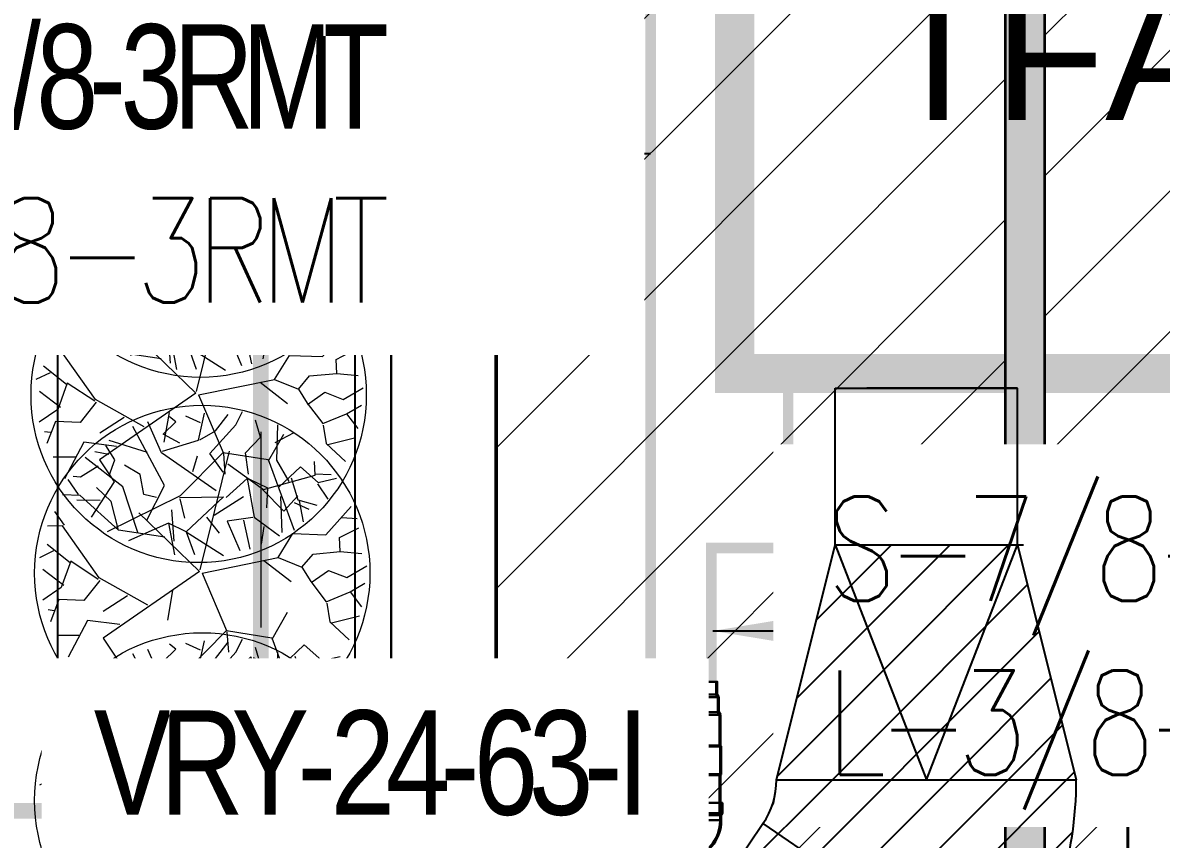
# Model space of a CAD drawing. Header units: millimetres. Extents: x 148480 to 578986, y 39883 to 155062.
# Drawn here: x 248482 to 250666, y 120345 to 121909 of the extents above; entities that cross this region are included whole.
import ezdxf

# ---------------------------------------------------------------- set-up
doc = ezdxf.new("R2010")
doc.units = ezdxf.units.MM
for name, pattern in [('CENTER', [2, 1.25, -0.25, 0.25, -0.25]), ('CONTINU', [0]), ('HIDDEN', [0.375, 0.25, -0.125])]:
    doc.linetypes.add(name, pattern=pattern)
for name, color, linetype in [('CEN', 252, 'CENTER'), ('CONC-WALL', 1, 'Continuous'), ('HATCH', 8, 'Continuous'), ('Hatch 01_UC', 7, 'Continuous'), ('HVAC-SECTIONS', 7, 'Continuous'), ('I - MODULAR', 44, 'Continuous'), ('Layer2', 4, 'Continuous'), ('Layer4', 6, 'Continuous'), ('M-HVAC ELLIPTICAL DUCT', 6, 'Continuous'), ('M-HVAC VRV PIPE', 4, 'Continuous'), ('M-HVAC-SUPPLY AIR DUCT', 4, 'Continuous'), ('M-HVAC-TEXT', 7, 'Continuous'), ('PCE-HVACTEXT', 7, 'Continuous')]:
    doc.layers.add(name, color=color, linetype=linetype)
doc.layers.add('I-01$0$i-plants', color=7, linetype='Continuous', lineweight=13, true_color=0x86b300)
doc.layers.add('LinearLight', color=7, linetype='Continuous', lineweight=5, true_color=0xb41f08)
doc.layers.add('P-PIPE-IDEN', color=7, linetype='Continuous', lineweight=9)
doc.layers.add('vrv text', color=90, linetype='Continuous', lineweight=30)
doc.styles.add('Arial', font='arial.ttf', dxfattribs={"height": 3})
doc.styles.add('Arial_2', font='arial.ttf', dxfattribs={"height": 75})
doc.styles.add('R', font='romans.shx')
doc.styles.add('romans', font='stylu.ttf', dxfattribs={"height": 125})
doc.styles.add('rs', font='romans.shx', dxfattribs={"width": 0.75})
doc.dimstyles.new('GLAZ ALU', dxfattribs={"dimscale": 100, "dimtxt": 2, "dimasz": 1.4, "dimexe": 0.8, "dimexo": 0.8, "dimgap": 0.75, "dimtad": 1, "dimdec": 0, "dimzin": 0, "dimdsep": 46, "dimtxsty": 'rs', "dimcen": 0.09, "dimclrd": 8, "dimclre": 8, "dimclrt": 2, "dimadec": 0, "dimazin": 0, "dimtfac": 1, "dimtdec": 0, "dimtmove": 0, "dimatfit": 3, "dimfxl": 1, "dimtolj": 1, "dimtzin": 0, "dimarcsym": 0})
pattern_1 = [(45, (-3980.675, -985.99), (-56.1266, 56.1266), [])]

# ---------------------------------------------------------------- blocks, each defined once
blk = doc.blocks.new('GFC1')
at = {"layer": 'CEN', "color": 8, "linetype": 'HIDDEN', "lineweight": 0, "ltscale": 1500}
blk.add_lwpolyline([(321571.3, 121385.2), (317470.1, 121385.2), (317470.1, 125486.4), (321571.3, 125486.4)], close=True, dxfattribs=at)
at = {"layer": 'CONC-WALL', "color": 8, "linetype": 'Continuous', "lineweight": 30}
for p in [(315225.9, 122865.2), (320091.3, 122865.2)]:
    blk.add_line(p, (321820.9, 122865.2), dxfattribs=at)
for points in [[(322020.9, 120773.3), (322020.9, 126318.3)], [(321820.9, 122865.2), (321820.9, 120823.3)]]:
    blk.add_lwpolyline(points, dxfattribs=at)
at = {"layer": 'I - MODULAR', "color": 8, "linetype": 'Continuous'}
blk.add_lwpolyline([(321752.3, 122799), (321181.4, 122799), (321181.4, 120694.8), (321752.3, 120694.8)], close=True, dxfattribs=at)
at = {"layer": 'I-01$0$i-plants', "color": 8}
for p, q in [((321404.5, 122827), (321392.6, 122836.9)), ((321451.9, 122824.9), (321423.6, 122838)), ((321448.4, 122791.7), (321459.6, 122843.5)), ((321481, 122809.6), (321505.2, 122840.9)), ((321519.9, 122821.3), (321532.4, 122846.6)), ((321382.9, 122705.2), (321322.2, 122818.2)), ((321377.4, 122767.9), (321350.9, 122826.8)), ((321380.3, 122803.4), (321404.5, 122827)), ((321469.6, 122766.2), (321519.9, 122821.3)), ((321567.3, 122798), (321557.7, 122830.1)), ((321598.2, 122753.9), (321600.4, 122821.4)), ((321412.2, 122786.5), (321380.3, 122803.4)), ((321450.5, 122792.3), (321481, 122809.6)), ((321538.4, 122767.7), (321567.3, 122798)), ((321594.9, 122787.5), (321631.6, 122806.7)), ((321287.7, 122754.4), (321270.7, 122781.5)), ((321350.5, 122768), (321276.7, 122791.1)), ((321378.9, 122770.8), (321448.4, 122791.7)), ((321303.2, 122702.8), (321230.7, 122758.6)), ((321275.9, 122764.3), (321249.5, 122769.9)), ((321276.7, 122724.3), (321287.7, 122754.4)), ((321482.2, 122694.6), (321377.4, 122767.9)), ((321437.3, 122732.1), (321446.4, 122761.7)), ((321451.4, 122543.6), (321507.8, 122771)), ((321495.8, 122730.9), (321469.6, 122766.2)), ((321543.9, 122726.6), (321538.4, 122767.7)), ((321621.8, 122712.5), (321598.2, 122753.9)), ((321671.7, 122725), (321670.7, 122751.2)), ((321255.7, 122742), (321221.9, 122721.3)), ((321336.2, 122726.2), (321306.5, 122743.8)), ((321504.2, 122746.9), (321572.6, 122697.7)), ((321218.3, 122688), (321198.5, 122716.7)), ((321221.9, 122721.3), (321208, 122722.4)), ((321343.3, 122688), (321336.2, 122726.2)), ((321572.6, 122697.7), (321671.7, 122725)), ((321671.1, 122727.3), (321702.6, 122726.1)), ((321221.2, 122686), (321187.4, 122686.9)), ((321294.5, 122619.6), (321221.2, 122686)), ((321280.4, 122674.4), (321252.4, 122701.1)), ((321331.9, 122614.9), (321303.2, 122702.8)), ((321367.5, 122681.8), (321343.3, 122688)), ((321349.2, 122638.8), (321382.9, 122705.2)), ((321570.7, 122697.2), (321611.9, 122656.1)), ((321611.9, 122656.1), (321638.8, 122685.4)), ((321294.5, 122619.6), (321280.4, 122674.4)), ((321478.1, 122648.2), (321534.4, 122683.8)), ((321631.5, 122672.6), (321659.8, 122659.5)), ((321692.5, 122610.6), (321741, 122665.1)), ((321191.5, 122629), (321172.3, 122655.5)), ((321450.1, 122540.3), (321333.7, 122652.9)), ((321401.4, 122598.3), (321396.9, 122658.5)), ((321722.9, 122643.8), (321752.4, 122641.7)), ((321187.2, 122627.7), (321158.4, 122627.2)), ((321257.4, 122528.2), (321187.2, 122627.7)), ((321383.4, 122606.3), (321294.5, 122619.6)), ((321718.9, 122605.1), (321755.7, 122623.9)), ((321600.7, 122566.8), (321629.3, 122612.9)), ((321629.3, 122612.9), (321692.5, 122610.6)), ((321720.1, 122578.5), (321718.9, 122605.1)), ((321170.3, 122579.9), (321143.1, 122566.4)), ((321201.8, 122557.1), (321157.8, 122592)), ((321668, 122573.5), (321720.1, 122578.5)), ((321720.1, 122578.5), (321761.4, 122574.6)), ((321203.1, 122560), (321185, 122509.3)), ((321256, 122524.9), (321203.1, 122560)), ((321455.4, 122537.2), (321600.7, 122566.8)), ((321573.4, 122561.4), (321625.7, 122520.9)), ((321600.7, 122566.8), (321646.6, 122548.4)), ((321646.6, 122548.4), (321668, 122573.5)), ((321190.2, 122513.3), (321149.8, 122544)), ((321450.1, 122540.3), (321265.1, 122412.8)), ((321455.4, 122537.2), (321502, 122427.2)), ((321646.6, 122548.4), (321663.6, 122521.3)), ((321664.3, 122519), (321697.3, 122542.4)), ((321697.3, 122542.4), (321732.7, 122528.6)), ((321732.7, 122528.6), (321770.8, 122551)), ((321258.9, 122523.3), (321228.1, 122484.4)), ((321351.2, 122476), (321257.4, 122528.2)), ((321663.6, 122521.3), (321693.3, 122482.1)), ((321738.9, 122501.1), (321767.5, 122517.8)), ((321185, 122509.3), (321149.7, 122485.3)), ((321312.3, 122493.7), (321265.5, 122463.8)), ((321398.6, 122503.7), (321388.8, 122447)), ((321444.9, 122436.5), (321456.2, 122488.4)), ((321516.5, 122466.2), (321529, 122491.5)), ((321693.3, 122482.1), (321738.9, 122501.1)), ((321738.9, 122501.1), (321760.7, 122472.6)), ((321171.5, 122464.9), (321159.7, 122466.7)), ((321180.6, 122486.4), (321164.2, 122444)), ((321228.1, 122484.4), (321180.6, 122486.4)), ((321374, 122412.8), (321347.4, 122471.7)), ((321376.9, 122448.3), (321401, 122471.8)), ((321401, 122471.8), (321389.2, 122481.7)), ((321448.5, 122469.8), (321420.1, 122482.9)), ((321466.1, 122411.1), (321516.5, 122466.2)), ((321477.6, 122454.5), (321501.8, 122485.8)), ((321563.9, 122442.9), (321554.3, 122475)), ((321594.8, 122398.7), (321597, 122466.2)), ((321694.1, 122479.5), (321700.1, 122443.8)), ((321235, 122446.5), (321198, 122376.3)), ((321297.6, 122438.4), (321235, 122446.5)), ((321379.5, 122350.1), (321318.8, 122463.1)), ((321408.8, 122431.3), (321376.9, 122448.3)), ((321447.1, 122437.2), (321477.6, 122454.5)), ((321589.5, 122410.6), (321618.8, 122462.2)), ((321591.5, 122432.4), (321628.2, 122451.5)), ((321702.9, 122442.2), (321757, 122455.6)), ((321284.3, 122399.3), (321267.3, 122426.4)), ((321347.1, 122412.9), (321273.3, 122436)), ((321375.4, 122415.7), (321444.9, 122436.5)), ((321502, 122427.2), (321419.7, 122343.8)), ((321502, 122427.2), (321588.7, 122413.2)), ((321502.7, 122424.9), (321505.7, 122385.5)), ((321534.9, 122412.6), (321563.9, 122442.9)), ((321700.1, 122443.8), (321737.3, 122409.3)), ((321218.9, 122417.6), (321176.4, 122417.9)), ((321299.7, 122347.7), (321227.3, 122403.4)), ((321272.5, 122409.2), (321246, 122414.7)), ((321265.2, 122412.7), (321293.6, 122370.3)), ((321478.8, 122339.5), (321374, 122412.8)), ((321433.9, 122377), (321443, 122406.6)), ((321448, 122188.5), (321504.3, 122415.9)), ((321492.3, 122375.8), (321466.1, 122411.1)), ((321540.5, 122371.5), (321534.9, 122412.6)), ((321588.7, 122413.2), (321638.5, 122277.8)), ((321252.3, 122386.9), (321218.5, 122366.1)), ((321273.3, 122369.1), (321284.3, 122399.3)), ((321332.8, 122371.1), (321303.1, 122388.7)), ((321500.8, 122391.8), (321569.2, 122342.6)), ((321618.4, 122357.4), (321594.8, 122398.7)), ((321609.3, 122360.3), (321650.8, 122399.7)), ((321650.8, 122399.7), (321684.7, 122369.5)), ((321668.3, 122369.9), (321667.2, 122396.1)), ((321214.9, 122332.9), (321195.1, 122361.6)), ((321218.5, 122366.1), (321204.6, 122367.3)), ((321293.6, 122370.3), (321248.9, 122303.1)), ((321339.9, 122332.9), (321332.8, 122371.1)), ((321507.9, 122340.5), (321548.3, 122377)), ((321548.3, 122377), (321561.6, 122303.2)), ((321553.1, 122375.6), (321587.3, 122359)), ((321569.2, 122342.6), (321668.3, 122369.9)), ((321587.3, 122359), (321585.2, 122320.9)), ((321632.9, 122378), (321645.4, 122336.1)), ((321667.6, 122372.1), (321699.2, 122371)), ((321683.2, 122366.6), (321703.1, 122337.5)), ((321684.7, 122369.5), (321720, 122377.6)), ((321266.1, 122335.2), (321221.5, 122335.2)), ((321277, 122319.3), (321249, 122345.9)), ((321419.7, 122343.8), (321279.7, 122274.9)), ((321328.5, 122259.8), (321299.7, 122347.7)), ((321345.8, 122283.7), (321379.5, 122350.1)), ((321418.6, 122340.6), (321503.1, 122341.9)), ((321419.3, 122338.3), (321428.2, 122300.7)), ((321503.1, 122341.9), (321431.6, 122274.8)), ((321567.3, 122342), (321608.5, 122301)), ((321612.3, 122342.5), (321615, 122273.6)), ((321645.4, 122336.1), (321682.1, 122325.9)), ((321217.8, 122330.9), (321184, 122331.7)), ((321291.1, 122264.5), (321217.8, 122330.9)), ((321291.1, 122264.5), (321277, 122319.3)), ((321364.1, 122326.7), (321339.9, 122332.9)), ((321474.7, 122293), (321531, 122328.6)), ((321608.5, 122301), (321635.4, 122330.3)), ((321628, 122317.4), (321656.4, 122304.4)), ((321648.3, 122334.5), (321655.7, 122293.9)), ((321188.1, 122273.9), (321168.9, 122300.3)), ((321397.7, 122291.5), (321320.5, 122257.8)), ((321446.6, 122185.2), (321330.3, 122297.7)), ((321398, 122243.1), (321393.5, 122303.3)), ((321431.6, 122274.8), (321397.7, 122291.5)), ((321397.7, 122291.5), (321409.2, 122230.6)), ((321470.1, 122302.6), (321494.8, 122272.2)), ((321559.4, 122302.5), (321510.2, 122295.6)), ((321510.2, 122295.6), (321534.1, 122238.7)), ((321541, 122297), (321553.2, 122241.6)), ((321561.6, 122303.2), (321610.5, 122266.9)), ((321689.1, 122255.5), (321737.6, 122310)), ((321183.7, 122272.6), (321155, 122272.1)), ((321254, 122173), (321183.7, 122272.6)), ((321431.6, 122274.8), (321503.2, 122229.5)), ((321431.6, 122274.8), (321447, 122231.3)), ((321580.4, 122284.8), (321574.9, 122251)), ((321719.5, 122288.6), (321749, 122286.5)), ((321380, 122251.2), (321291.1, 122264.5)), ((321597.3, 122211.7), (321625.9, 122257.7)), ((321625.9, 122257.7), (321689.1, 122255.5)), ((321715.5, 122249.9), (321752.3, 122268.8)), ((321716.7, 122223.4), (321715.5, 122249.9)), ((321198.4, 122202), (321154.4, 122236.9)), ((321166.9, 122224.7), (321139.7, 122211.3)), ((321199.6, 122204.8), (321181.5, 122154.1)), ((321252.6, 122169.8), (321199.6, 122204.8)), ((321451.9, 122182.1), (321597.3, 122211.7)), ((321570, 122206.3), (321622.3, 122165.7)), ((321597.3, 122211.7), (321643.2, 122193.2)), ((321643.2, 122193.2), (321664.5, 122218.4)), ((321664.5, 122218.4), (321716.7, 122223.4)), ((321716.7, 122223.4), (321757.9, 122219.5)), ((321186.8, 122158.2), (321146.4, 122188.9)), ((321446.6, 122185.2), (321261.7, 122057.7)), ((321451.9, 122182.1), (321498.6, 122072)), ((321643.2, 122193.2), (321660.2, 122166.1)), ((321660.9, 122163.9), (321693.9, 122187.2)), ((321693.9, 122187.2), (321729.3, 122173.4)), ((321729.3, 122173.4), (321767.4, 122195.8)), ((321255.4, 122168.2), (321224.7, 122129.2)), ((321347.7, 122120.9), (321254, 122173)), ((321660.2, 122166.1), (321689.9, 122127)), ((321735.5, 122145.9), (321764.1, 122162.6)), ((321181.5, 122154.1), (321146.3, 122130.1)), ((321308.8, 122138.6), (321262.1, 122108.6)), ((321395.2, 122148.5), (321385.3, 122091.8)), ((321407.9, 122130.4), (321396.1, 122140.3)), ((321455.4, 122128.3), (321427, 122141.4)), ((321451.8, 122095.1), (321463, 122146.9)), ((321484.4, 122113), (321508.6, 122144.3)), ((321523.4, 122124.7), (321535.8, 122150)), ((321689.9, 122127), (321735.5, 122145.9)), ((321735.5, 122145.9), (321757.3, 122117.5)), ((321177.2, 122131.3), (321160.8, 122088.8)), ((321224.7, 122129.2), (321177.2, 122131.3)), ((321386.3, 122008.6), (321325.6, 122121.6)), ((321380.8, 122071.3), (321354.3, 122130.2)), ((321383.7, 122106.8), (321407.9, 122130.4)), ((321473, 122069.6), (321523.4, 122124.7)), ((321570.7, 122101.4), (321561.1, 122133.5)), ((321601.7, 122057.3), (321603.8, 122124.8)), ((321690.7, 122124.4), (321696.7, 122088.7)), ((321168, 122109.8), (321156.3, 122111.5)), ((321353.9, 122071.4), (321280.1, 122094.5)), ((321382.3, 122074.2), (321451.8, 122095.1)), ((321415.6, 122089.9), (321383.7, 122106.8)), ((321453.9, 122095.7), (321484.4, 122113)), ((321541.8, 122071.1), (321570.7, 122101.4)), ((321586.1, 122055.5), (321615.4, 122107.1)), ((321598.3, 122090.9), (321635, 122110.1)), ((321699.5, 122087), (321753.6, 122100.4)), ((321231.6, 122091.3), (321194.6, 122021.2)), ((321294.2, 122083.2), (321231.6, 122091.3)), ((321279.3, 122067.7), (321252.9, 122073.2)), ((321291.1, 122057.8), (321274.1, 122084.9)), ((321454.9, 121847), (321511.2, 122074.4)), ((321696.7, 122088.7), (321733.8, 122054.2)), ((321215.5, 122062.5), (321173, 122062.8)), ((321306.6, 122006.2), (321234.1, 122062)), ((321261.8, 122057.6), (321290.1, 122015.2)), ((321280.1, 122027.7), (321291.1, 122057.8)), ((321485.6, 121998), (321380.8, 122071.3)), ((321498.6, 122072), (321416.3, 121988.6)), ((321440.7, 122035.5), (321449.8, 122065.1)), ((321499.2, 122034.3), (321473, 122069.6)), ((321498.6, 122072), (321585.3, 122058.1)), ((321499.3, 122069.8), (321502.2, 122030.3)), ((321547.3, 122030), (321541.8, 122071.1)), ((321585.3, 122058.1), (321635.1, 121922.7)), ((321625.3, 122015.9), (321601.7, 122057.3)), ((321675.2, 122028.4), (321674.1, 122054.6)), ((321259.2, 122045.4), (321225.3, 122024.7)), ((321339.7, 122029.6), (321309.9, 122047.2)), ((321346.7, 121991.4), (321339.7, 122029.6)), ((321507.7, 122050.3), (321576, 122001.1)), ((321605.9, 122005.2), (321647.4, 122044.5)), ((321647.4, 122044.5), (321681.2, 122014.3)), ((321674.5, 122030.6), (321706.1, 122029.5)), ((321221.7, 121991.4), (321201.9, 122020.1)), ((321225.3, 122024.7), (321211.4, 122025.8)), ((321290.1, 122015.2), (321245.5, 121948)), ((321352.6, 121942.2), (321386.3, 122008.6)), ((321504.5, 121985.4), (321544.9, 122021.9)), ((321544.9, 122021.9), (321558.2, 121948.1)), ((321549.7, 122020.5), (321583.9, 122003.9)), ((321576, 122001.1), (321675.2, 122028.4)), ((321629.5, 122022.9), (321642, 121981)), ((321679.8, 122011.4), (321699.7, 121982.4)), ((321681.2, 122014.3), (321716.5, 122022.5)), ((321224.7, 121989.4), (321190.8, 121990.3)), ((321297.9, 121923), (321224.7, 121989.4)), ((321283.9, 121977.8), (321255.8, 122004.5)), ((321416.3, 121988.6), (321276.3, 121919.8)), ((321335.3, 121918.3), (321306.6, 122006.2)), ((321370.9, 121985.2), (321346.7, 121991.4)), ((321415.2, 121985.5), (321499.7, 121986.8)), ((321499.7, 121986.8), (321428.1, 121919.7)), ((321481.6, 121951.6), (321537.8, 121987.2)), ((321574.2, 122000.6), (321615.4, 121959.5)), ((321583.9, 122003.9), (321581.7, 121965.8)), ((321608.9, 121987.3), (321611.6, 121918.5)), ((321615.4, 121959.5), (321642.2, 121988.8)), ((321262.7, 121980), (321218.1, 121980.1)), ((321297.9, 121923), (321283.9, 121977.8)), ((321415.9, 121983.2), (321424.8, 121945.6)), ((321634.9, 121976), (321663.3, 121962.9)), ((321642, 121981), (321678.7, 121970.8)), ((321644.9, 121979.4), (321652.3, 121938.8)), ((321695.9, 121914), (321744.4, 121968.5)), ((321194.9, 121932.4), (321175.8, 121958.9)), ((321453.5, 121843.7), (321337.1, 121956.3)), ((321404.9, 121901.7), (321400.4, 121961.9)), ((321466.7, 121947.5), (321491.4, 121917.1)), ((321556, 121947.4), (321506.8, 121940.4)), ((321537.6, 121941.9), (321549.8, 121886.5)), ((321558.2, 121948.1), (321607.1, 121911.8)), ((321726.3, 121947.2), (321755.9, 121945.1)), ((321190.6, 121931.1), (321161.8, 121930.6)), ((321260.8, 121831.6), (321190.6, 121931.1)), ((321386.8, 121909.7), (321297.9, 121923)), ((321394.2, 121936.4), (321317.1, 121902.6)), ((321428.1, 121919.7), (321394.2, 121936.4)), ((321394.2, 121936.4), (321405.7, 121875.5)), ((321506.8, 121940.4), (321530.6, 121883.6)), ((321577, 121929.6), (321571.5, 121895.8)), ((321722.3, 121908.5), (321759.1, 121927.3)), ((321428.1, 121919.7), (321499.8, 121874.3)), ((321428.1, 121919.7), (321443.6, 121876.2)), ((321604.1, 121870.2), (321632.7, 121916.3)), ((321632.7, 121916.3), (321695.9, 121914)), ((321723.5, 121881.9), (321722.3, 121908.5)), ((321173.7, 121883.2), (321146.5, 121869.8)), ((321205.3, 121860.5), (321161.2, 121895.4)), ((321650, 121851.8), (321671.4, 121876.9)), ((321671.4, 121876.9), (321723.5, 121881.9)), ((321723.5, 121881.9), (321764.8, 121878)), ((321206.5, 121863.4), (321188.4, 121812.7)), ((321259.4, 121828.3), (321206.5, 121863.4)), ((321458.8, 121840.6), (321604.1, 121870.2)), ((321576.8, 121864.8), (321629.1, 121824.3)), ((321604.1, 121870.2), (321650, 121851.8)), ((321736.1, 121832), (321774.2, 121854.4)), ((321193.6, 121816.7), (321153.2, 121847.4)), ((321453.5, 121843.7), (321268.6, 121716.2)), ((321458.8, 121840.6), (321505.4, 121730.6)), ((321650, 121851.8), (321667, 121824.7)), ((321667.7, 121822.4), (321700.8, 121845.8)), ((321700.8, 121845.8), (321736.1, 121832)), ((321188.4, 121812.7), (321153.1, 121788.7)), ((321262.3, 121826.7), (321231.5, 121787.8)), ((321354.6, 121779.4), (321260.8, 121831.6)), ((321667, 121824.7), (321696.7, 121785.5)), ((321742.3, 121804.5), (321770.9, 121821.2)), ((321184, 121789.8), (321167.6, 121747.4)), ((321231.5, 121787.8), (321184, 121789.8)), ((321315.7, 121797.1), (321268.9, 121767.2)), ((321402, 121807.1), (321392.2, 121750.4)), ((321696.7, 121785.5), (321742.3, 121804.5)), ((321742.3, 121804.5), (321764.1, 121776)), ((321174.9, 121768.3), (321163.1, 121770.1)), ((321697.5, 121782.9), (321703.5, 121747.2)), ((321238.5, 121749.9), (321201.4, 121679.7)), ((321301, 121741.8), (321238.5, 121749.9)), ((321592.9, 121714), (321622.2, 121765.6)), ((321703.5, 121747.2), (321740.7, 121712.7)), ((321706.4, 121745.6), (321760.4, 121758.9)), ((321505.4, 121730.6), (321423.1, 121647.2)), ((321505.4, 121730.6), (321592.1, 121716.6)), ((321506.1, 121728.3), (321509.1, 121688.9)), ((321222.4, 121721), (321179.8, 121721.3)), ((321268.6, 121716.1), (321297, 121673.7)), ((321407.9, 121694.6), (321396.1, 121704.5)), ((321455.4, 121692.6), (321427, 121705.6)), ((321451.8, 121659.3), (321463, 121711.1)), ((321484.4, 121677.2), (321508.6, 121708.5)), ((321523.4, 121688.9), (321535.8, 121714.2)), ((321592.1, 121716.6), (321641.9, 121581.2)), ((321612.7, 121663.7), (321654.3, 121703.1)), ((321654.3, 121703.1), (321688.1, 121672.9)), ((321386.3, 121572.8), (321325.6, 121685.8)), ((321380.8, 121635.5), (321354.3, 121694.4)), ((321383.7, 121671.1), (321407.9, 121694.6)), ((321473, 121633.8), (321523.4, 121688.9)), ((321511.4, 121643.9), (321551.7, 121680.4)), ((321551.7, 121680.4), (321565, 121606.6)), ((321570.7, 121665.6), (321561.1, 121697.7)), ((321601.7, 121621.5), (321603.8, 121689)), ((321636.3, 121681.4), (321648.9, 121639.5)), ((321688.1, 121672.9), (321723.4, 121681)), ((321297, 121673.7), (321252.3, 121606.5)), ((321353.9, 121635.6), (321280.1, 121658.7)), ((321382.3, 121638.4), (321451.8, 121659.3)), ((321415.6, 121654.1), (321383.7, 121671.1)), ((321453.9, 121659.9), (321484.4, 121677.2)), ((321541.8, 121635.4), (321570.7, 121665.6)), ((321556.5, 121679), (321590.7, 121662.4)), ((321590.7, 121662.4), (321588.6, 121624.3)), ((321598.3, 121655.2), (321635, 121674.3)), ((321686.6, 121670), (321706.5, 121640.9)), ((321269.5, 121638.6), (321225, 121638.6)), ((321279.3, 121632), (321252.9, 121637.5)), ((321291.1, 121622.1), (321274.1, 121649.2)), ((321423.1, 121647.2), (321283.2, 121578.3)), ((321422, 121644), (321506.5, 121645.3)), ((321422.7, 121641.7), (321431.6, 121604.1)), ((321506.5, 121645.3), (321435, 121578.2)), ((321454.9, 121411.2), (321511.2, 121638.7)), ((321615.7, 121645.9), (321618.4, 121577)), ((321648.9, 121639.5), (321685.5, 121629.3)), ((321651.7, 121637.9), (321659.2, 121597.3)), ((321306.6, 121570.5), (321234.1, 121626.2)), ((321280.1, 121591.9), (321291.1, 121622.1)), ((321485.6, 121562.3), (321380.8, 121635.5)), ((321440.7, 121599.7), (321449.8, 121629.4)), ((321499.2, 121598.5), (321473, 121633.8)), ((321507.7, 121614.5), (321576, 121565.3)), ((321547.3, 121594.2), (321541.8, 121635.4)), ((321625.3, 121580.1), (321601.7, 121621.5)), ((321675.2, 121592.6), (321674.1, 121618.8)), ((321259.2, 121609.6), (321225.3, 121588.9)), ((321339.7, 121593.8), (321309.9, 121611.4)), ((321401.1, 121594.9), (321324, 121561.2)), ((321346.7, 121555.6), (321339.7, 121593.8)), ((321435, 121578.2), (321401.1, 121594.9)), ((321401.1, 121594.9), (321412.6, 121534)), ((321473.5, 121606), (321498.3, 121575.6)), ((321562.8, 121605.9), (321513.6, 121599)), ((321513.6, 121599), (321537.5, 121542.1)), ((321544.5, 121600.4), (321556.7, 121545)), ((321565, 121606.6), (321613.9, 121570.3)), ((321576, 121565.3), (321675.2, 121592.6)), ((321674.5, 121594.9), (321706.1, 121593.7)), ((321221.7, 121555.6), (321201.9, 121584.3)), ((321225.3, 121588.9), (321211.4, 121590)), ((321335.3, 121482.5), (321306.6, 121570.5)), ((321352.6, 121506.5), (321386.3, 121572.8)), ((321435, 121578.2), (321506.7, 121532.8)), ((321435, 121578.2), (321450.4, 121534.7)), ((321583.8, 121588.2), (321578.3, 121554.3)), ((321224.7, 121553.7), (321190.8, 121554.5)), ((321297.9, 121487.2), (321224.7, 121553.7)), ((321283.9, 121542.1), (321255.8, 121568.7)), ((321370.9, 121549.4), (321346.7, 121555.6)), ((321481.6, 121515.8), (321537.8, 121551.4)), ((321574.2, 121564.8), (321615.4, 121523.7)), ((321615.4, 121523.7), (321642.2, 121553)), ((321297.9, 121487.2), (321283.9, 121542.1)), ((321634.9, 121540.2), (321663.3, 121527.1)), ((321695.9, 121478.2), (321744.4, 121532.7)), ((321194.9, 121496.6), (321175.8, 121523.1)), ((321453.5, 121408), (321337.1, 121520.5)), ((321404.9, 121465.9), (321400.4, 121526.1)), ((321726.3, 121511.4), (321755.9, 121509.3)), ((321190.6, 121495.3), (321161.8, 121494.9)), ((321260.8, 121395.8), (321190.6, 121495.3)), ((321386.8, 121473.9), (321297.9, 121487.2)), ((321722.3, 121472.7), (321759.1, 121491.5)), ((321604.1, 121434.4), (321632.7, 121480.5)), ((321632.7, 121480.5), (321695.9, 121478.2)), ((321723.5, 121446.2), (321722.3, 121472.7)), ((321173.7, 121447.5), (321146.5, 121434)), ((321205.3, 121424.8), (321161.2, 121459.6)), ((321650, 121416), (321671.4, 121441.1)), ((321671.4, 121441.1), (321723.5, 121446.2)), ((321723.5, 121446.2), (321764.8, 121442.3)), ((321206.5, 121427.6), (321188.4, 121376.9)), ((321259.4, 121392.5), (321206.5, 121427.6)), ((321458.8, 121404.8), (321604.1, 121434.4)), ((321576.8, 121429.1), (321629.1, 121388.5)), ((321604.1, 121434.4), (321650, 121416)), ((321736.1, 121396.2), (321774.2, 121418.6)), ((321193.6, 121380.9), (321153.2, 121411.6)), ((321354.6, 121343.6), (321260.8, 121395.8)), ((321453.5, 121408), (321268.6, 121280.5)), ((321458.8, 121404.8), (321505.4, 121294.8)), ((321650, 121416), (321667, 121388.9)), ((321667.7, 121386.6), (321700.8, 121410)), ((321700.8, 121410), (321736.1, 121396.2)), ((321188.4, 121376.9), (321153.1, 121352.9)), ((321262.3, 121390.9), (321231.5, 121352)), ((321667, 121388.9), (321696.7, 121349.7)), ((321742.3, 121368.7), (321770.9, 121385.4)), ((321184, 121354), (321167.6, 121311.6)), ((321231.5, 121352), (321184, 121354)), ((321315.7, 121361.3), (321268.9, 121331.4)), ((321402, 121371.3), (321392.2, 121314.6)), ((321696.7, 121349.7), (321742.3, 121368.7)), ((321742.3, 121368.7), (321764.1, 121340.2)), ((321174.9, 121332.5), (321163.1, 121334.3)), ((321697.5, 121347.1), (321703.5, 121311.4))]:
    blk.add_line(p, q, dxfattribs=at)
at = {"layer": 'I-01$0$i-plants', "color": 8, "linetype": 'CONTINU'}
for centre in [(321455.4, 122537.2), (321451.9, 122182.1), (321458.8, 121840.6), (321458.8, 121404.8)]:
    blk.add_circle(centre, 321.5, dxfattribs=at)
blk = doc.blocks.new('celling')
at = {"layer": 'HATCH'}
h = blk.add_hatch(color=8, dxfattribs=at)
h.dxf.hatch_style = 1
edge = h.paths.add_edge_path(flags=16)
edge.add_line((332844, 71504.1), (332844, 62144.6))
edge.add_ellipse((333594, 62144.6), major_axis=(750, 0), ratio=1, start_angle=180, end_angle=270)
edge.add_line((333594, 61394.6), (337293.7, 61394.6))
edge.add_ellipse((337293.7, 62144.6), major_axis=(750, 0), ratio=1, start_angle=270, end_angle=360)
edge.add_line((338043.7, 62144.6), (338043.7, 71504.1))
edge.add_ellipse((337293.7, 71504.1), major_axis=(750, 0), ratio=1, start_angle=0, end_angle=90)
edge.add_line((337293.7, 72254.1), (333594, 72254.1))
edge.add_ellipse((333594, 71504.1), major_axis=(750, 0), ratio=1, start_angle=90, end_angle=180)
edge = h.paths.add_edge_path()
edge.add_line((332769, 71504.1), (332769, 62144.6))
edge.add_ellipse((333594, 62144.6), major_axis=(825, 0), ratio=1, start_angle=180, end_angle=270)
edge.add_line((333594, 61319.6), (337293.7, 61319.6))
edge.add_ellipse((337293.7, 62144.6), major_axis=(825, 0), ratio=1, start_angle=270, end_angle=360)
edge.add_line((338118.7, 62144.6), (338118.7, 71504.1))
edge.add_ellipse((337293.7, 71504.1), major_axis=(825, 0), ratio=1, start_angle=0, end_angle=90)
edge.add_line((337293.7, 72329.1), (333594, 72329.1))
edge.add_ellipse((333594, 71504.1), major_axis=(825, 0), ratio=1, start_angle=90, end_angle=180)
at = {"layer": 'Hatch 01_UC', "linetype": 'Continuous', "lineweight": 0, "transparency": 33554597}
h = blk.add_hatch(dxfattribs=at)
h.set_pattern_fill('ANSI31', color=8, scale=60, angle=180)
h.set_pattern_definition([(225, (368922.34, 87872.28), (134.70384, -134.70384), [])])
edge = h.paths.add_edge_path(flags=16)
edge.add_line((332769, 71504.1), (332769, 62144.6))
edge.add_ellipse((333594, 62144.6), major_axis=(825, 0), ratio=1, start_angle=180, end_angle=270)
edge.add_line((333594, 61319.6), (337293.7, 61319.6))
edge.add_ellipse((337293.7, 62144.6), major_axis=(825, 0), ratio=1, start_angle=270, end_angle=360)
edge.add_line((338118.7, 62144.6), (338118.7, 71504.1))
edge.add_ellipse((337293.7, 71504.1), major_axis=(825, 0), ratio=1, start_angle=0, end_angle=90)
edge.add_line((337293.7, 72329.1), (333594, 72329.1))
edge.add_ellipse((333594, 71504.1), major_axis=(825, 0), ratio=1, start_angle=90, end_angle=180)
h.paths.add_polyline_path([(338525.9, 73284.1), (331794, 73284.1), (331794, 66987.4), (331794, 60362.1), (338762.7, 60362.1), (338762.7, 60894.6), (339095.2, 60894.6), (339095.2, 69869.1), (338534, 69869.1), (338534, 70934.1), (339093.7, 70934.1), (339093.7, 73284.1)])
h = blk.add_hatch(dxfattribs=at)
h.set_pattern_fill('ANSI31', color=8, scale=60, angle=180)
h.set_pattern_definition([(225, (-25813.7, -9e-10), (134.70384, -134.70384), [])])
edge = h.paths.add_edge_path(flags=16)
edge.add_line((333094, 71504.1), (333094, 62144.6))
edge.add_ellipse((333594, 62144.6), major_axis=(500, 0), ratio=1, start_angle=180, end_angle=270)
edge.add_line((333594, 61644.6), (337293.7, 61644.6))
edge.add_ellipse((337293.7, 62144.6), major_axis=(500, 0), ratio=1, start_angle=270, end_angle=360)
edge.add_line((337793.7, 62144.6), (337793.7, 71504.1))
edge.add_ellipse((337293.7, 71504.1), major_axis=(500, 0), ratio=1, start_angle=0, end_angle=90)
edge.add_line((337293.7, 72004.1), (333594, 72004.1))
edge.add_ellipse((333594, 71504.1), major_axis=(500, 0), ratio=1, start_angle=90, end_angle=180)
edge = h.paths.add_edge_path()
edge.add_line((332844, 71504.1), (332844, 62144.6))
edge.add_ellipse((333594, 62144.6), major_axis=(750, 0), ratio=1, start_angle=180, end_angle=270)
edge.add_line((333594, 61394.6), (337293.7, 61394.6))
edge.add_ellipse((337293.7, 62144.6), major_axis=(750, 0), ratio=1, start_angle=270, end_angle=360)
edge.add_line((338043.7, 62144.6), (338043.7, 71504.1))
edge.add_ellipse((337293.7, 71504.1), major_axis=(750, 0), ratio=1, start_angle=0, end_angle=90)
edge.add_line((337293.7, 72254.1), (333594, 72254.1))
edge.add_ellipse((333594, 71504.1), major_axis=(750, 0), ratio=1, start_angle=90, end_angle=180)
at = {"layer": 'Hatch 01_UC', "color": 8, "linetype": 'Continuous', "lineweight": 0}
blk.add_lwpolyline([(331794, 60362.1), (339095.2, 60362.1), (339095.2, 73284.1), (331794, 73284.1)], close=True, dxfattribs=at)
at = {"layer": 'LinearLight', "color": 8, "const_width": 5}
for points in [[(333594, 72329.1, 0.414214), (332769, 71504.1), (332769, 62144.6, 0.414214), (333594, 61319.6), (337293.7, 61319.6, 0.414214), (338118.7, 62144.6), (338118.7, 71504.1, 0.414214), (337293.7, 72329.1)], [(333594, 72254.1, 0.414214), (332844, 71504.1), (332844, 62144.6, 0.414214), (333594, 61394.6), (337293.7, 61394.6, 0.414214), (338043.7, 62144.6), (338043.7, 71504.1, 0.414214), (337293.7, 72254.1)]]:
    blk.add_lwpolyline(points, format="xyb", close=True, dxfattribs=at)
blk = doc.blocks.new('BEAM')
at = {"layer": 'CEN', "color": 11, "linetype": 'HIDDEN', "lineweight": 0, "ltscale": 1500, "const_width": 30}
blk.add_lwpolyline([(381571.3, 121385.2), (377470.1, 121385.2), (377470.1, 125486.4), (381571.3, 125486.4)], close=True, dxfattribs=at)
blk = doc.blocks.new('BEE')
at = {"layer": 'M-HVAC VRV PIPE', "linetype": 'Continuous'}
blk.add_blockref('BEAM', (0, 0), dxfattribs=at)
blk = doc.blocks.new('zw$CAB3')
at = {"layer": 'M-HVAC ELLIPTICAL DUCT', "linetype": 'Continuous', "const_width": 75}
blk.add_lwpolyline([(37.5, 1202.5), (37.5, 37.5), (1237.5, 37.5), (1237.5, 1202.5)], close=True, dxfattribs=at)
at = {"layer": 'M-HVAC-TEXT', "color": 7, "insert": (651, 772.9, 0), "char_height": 250, "width": 562.477, "attachment_point": 2, "style": 'Arial'}
blk.add_mtext('TFA ', dxfattribs=at)
blk = doc.blocks.new('zw$4E06')
at = {"layer": 'vrv text'}
for points in [[(-121.1, 47.1), (-125.2, 47.1, 0.219765), (-200.2, 8.6), (-201.3, 7.2), (-202.6, 5.5), (-203.7, 4), (-204.8, 2.4, 0.042815), (-212.3, -11.4), (-213.2, -13.1), (-214, -14.9), (-214.7, -16.9), (-215.5, -18.7), (-216, -20.6), (-216.2, -21.1), (-216.5, -21.9), (-216.8, -22.4), (-217.1, -23), (-217.3, -23.6), (-218.4, -25.2), (-218.7, -25.5), (-219.1, -26.1), (-219.7, -26.5), (-220.2, -27), (-220.4, -27.4), (-221, -27.8), (-221.5, -28.3), (-222.1, -28.5), (-222.4, -28.9), (-223, -29.2), (-223.6, -29.4)], [(-121.1, 50.2), (-123.4, 50.2, 0.309599), (-218.4, -17.7), (-219.1, -19.5)], [(-121.1, 3.6), (-124.1, 3.6, 0.392074), (-177.9, -51.8), (-178.1, -53.3), (-177.9, -54.6, 0.393328), (-124.1, -110.1), (-121.1, -110.1)], [(-121.1, 0.5), (-122.6, 0.5), (-123.9, 0.4, 0.390764), (-175, -51.8), (-175, -54.6, 0.390298), (-123.9, -107), (-121.1, -107)], [(-231.4, -31.6), (-231.1, -31.8, 0.021844), (-210.1, -47.1), (-199.6, -53.3), (-205.4, -43)], [(-205.4, -63.6), (-199.6, -53.3), (-210, -59.8, 0.03043), (-231.1, -74.8), (-231.4, -75)], [(-121.1, -153.7), (-123.2, -153.7, -0.308139), (-215.5, -87.9), (-216, -86), (-216.2, -85.3), (-216.5, -84.9), (-216.8, -84.2), (-217.1, -83.6), (-217.3, -83.1), (-217.7, -82.6), (-218, -82), (-218.4, -81.6), (-218.7, -81.1), (-219.1, -80.5), (-219.7, -80.2), (-220.2, -79.8), (-220.4, -79.2), (-221, -78.7), (-221.5, -78.5), (-222.1, -78.1), (-222.4, -77.6, 0.112916), (-230.1, -75.2), (-230.7, -75), (-231.4, -75)], [(-121.1, -156.8), (-123.4, -156.8, -0.307918), (-218.4, -89), (-219.1, -87.1), (-219.1, -86.6), (-219.3, -86), (-219.7, -85.7), (-219.9, -85.1), (-220.2, -84.8), (-220.2, -84.2), (-220.6, -83.8), (-221, -83.5), (-221.2, -82.9), (-221.5, -82.7), (-221.9, -82.2), (-222.3, -81.8), (-222.6, -81.6), (-223, -81.3), (-223.3, -80.9), (-223.7, -80.7), (-224.3, -80.3), (-224.6, -80), (-225.2, -79.8), (-225.4, -79.6), (-225.9, -79.4), (-226.5, -79.2), (-226.8, -79), (-227.4, -78.7), (-228.5, -78.7), (-228.9, -78.5), (-229.4, -78.3), (-230.4, -78.3), (-230.9, -78.1), (-231.4, -78.1)]]:
    blk.add_lwpolyline(points, format="xyb", dxfattribs=at)
for points in [[(-178.9, 28.9), (-181.1, 31.2)], [(-173, 32.5), (-175.2, 34.8)], [(-167.1, 36), (-169.3, 38.2)], [(-160.7, 38.8), (-163.1, 41.3)], [(-153.9, 41.7), (-156.3, 43.9)], [(-146.7, 43.7), (-149.1, 46.3)], [(-139, 45.4), (-141.6, 48.1)], [(-130.5, 46.5), (-133.4, 49.4)], [(-121.7, 47.1), (-124.8, 50.2)], [(-76.5, 50.2), (-76.5, 53.3), (-103.7, 53.3), (-109, 50.2), (-121.1, 50.2)], [(-102.8, 50.2), (-108.1, 47.1), (-121.1, 47.1)], [(-121.1, 3.5), (-121.1, 47.1)], [(-112.1, 47.1), (-115.3, 50.2)], [(-108.1, 3.5), (-108.1, 47.1)], [(-104.8, 49.1), (-107, 51.3)], [(-103, 1.7), (-103, 48.5)], [(-102.8, 50.2), (-102.8, 39.7)], [(-76.5, 0.4), (-76.5, 50.2), (-102.8, 50.2), (-102.8, 0.4)], [(-102.8, 47.2), (-102.8, 0.2)], [(-102.8, 45.4), (-102.8, 2.7)], [(-102.6, 48.4), (-5, 48.4), (-2.6, 50), (0, 50)], [(-102.6, 1.5), (-102.6, 48.4)], [(0.2, 47.2), (-1.8, 47.2), (-4.2, 45.9), (-102.6, 45.9)], [(-4.2, 45.9), (-4.2, 4.2), (-102.6, 4.2)], [(-96.5, 50.2), (-99.6, 53.3)], [(-87.1, 50.2), (-90.3, 53.3)], [(-77.8, 50.2), (-80.9, 53.3)], [(-76.5, 50.2), (-76.5, 39.7)], [(-25.5, 45.9), (-33.3, 45.9)], [(-1.8, 47.2), (-1.8, 2.7), (0, 2.7)], [(151.5, 48.4), (72.8, 48.4), (70.2, 50), (-0.9, 50)], [(0, 47.2), (69.7, 47.2), (71.9, 45.9), (150.7, 45.9), (157.9, 41.6), (196.1, 41.6), (203.3, 37.7), (203.3, 12.7), (196.1, 8.5), (157.9, 8.5), (150.7, 4.2), (71.9, 4.2), (69.7, 2.7)], [(69.7, 47.2), (69.7, 2.7)], [(70.2, 0), (72.8, 1.5), (151.5, 1.5), (158.7, 5.7), (196.1, 5.7), (203.3, 9.9), (235.9, 9.9), (235.9, 40.3), (203.3, 40.3), (196.1, 44.3)], [(71.9, 45.9), (71.9, 4.2)], [(93.4, 45.9), (101.1, 45.9)], [(150.7, 45.9), (150.7, 4.2)], [(158.7, 44.3), (151.5, 48.4)], [(157.9, 41.6), (157.9, 8.5)], [(196.1, 44.3), (158.7, 44.3)], [(196.1, 41.6), (196.1, 8.5)], [(203.3, 37.7), (235.9, 37.7)], [(-206.3, -0.2), (-208.7, 2)], [(-202.4, 5.5), (-204.6, 7.7)], [(-198.3, 10.7), (-200.6, 13.1)], [(-193.9, 15.8), (-196, 17.8)], [(-189.2, 20.4), (-191.4, 22.8)], [(-184, 24.8), (-186.4, 27.2)], [(-130.5, -0.5), (-133.3, 2.2)], [(-122.1, 0.4), (-125, 3.5)], [(-121.1, 3.5), (-108.1, 3.5), (-102.8, 0.4), (-76.5, 0.4), (-76.5, -2.8), (-103.7, -2.8), (-109, 0.4), (-121.1, 0.4)], [(-112.7, 0.4), (-115.8, 3.5)], [(-100, -2.8), (-103.9, 0.9)], [(0, 0), (-2.6, 0), (-5, 1.5), (-102.6, 1.5)], [(-90.8, -2.8), (-93.9, 0.4)], [(-81.2, -2.8), (-84.4, 0.4)], [(-25.5, 4.2), (-33.3, 4.2)], [(-4.2, 4.2), (-1.8, 2.7)], [(69.7, 2.7), (-0.7, 2.7)], [(0, 0), (70.2, 0)], [(93.4, 4.2), (101.1, 4.2)], [(203.3, 12.7), (235.9, 12.7)], [(-422.1, -29.8), (-419.5, -28.3)], [(-419.5, -28.3), (-348.4, -28.3)], [(-246.7, -29.8), (-344.3, -29.8), (-346.9, -28.3), (-349.3, -28.3)], [(-240.6, -28.5), (-246.2, -25.2), (-273.2, -25.2), (-273.2, -28.5), (-246.9, -28.5), (-241.6, -31.6)], [(-272.1, -28.5), (-273.2, -27.4)], [(-273.2, -28.5), (-273.2, -41)], [(-273.2, -78.1), (-273.2, -28.5)], [(-262.7, -28.5), (-265.8, -25.2)], [(-253.1, -28.5), (-256.4, -25.2)], [(-240.8, -31.6), (-247.1, -25.2)], [(-246.9, -75.6), (-246.9, -28.3), (-246.9, -75.6)], [(-246.9, -28.5), (-246.9, -41)], [(-246.9, -78.1), (-246.9, -28.5)], [(-240.6, -28.5), (-231.4, -28.5)], [(-231.3, -31.6), (-234.4, -28.5)], [(-231.4, -28.5), (-229.8, -28.5), (-229.4, -28.3), (-228.9, -28.3), (-228.5, -28.1), (-227.8, -27.9), (-227.4, -27.8), (-226.8, -27.6), (-226.5, -27.4), (-225.9, -27.4), (-225.4, -27), (-225.2, -26.8), (-224.6, -26.5), (-224.3, -26.3), (-223.7, -26.1), (-223, -25.4), (-222.6, -25.2), (-222.3, -24.6), (-221.9, -24.3), (-221.5, -24.1), (-221.2, -23.6), (-221, -23.2), (-220.6, -22.8), (-220.2, -22.3), (-220.2, -22.1), (-219.9, -21.5), (-219.7, -21.1), (-219.3, -20.6), (-219.1, -20), (-219.1, -19.7)], [(-223.9, -29.6), (-226.1, -27.4)], [(-218.6, -25.4), (-221, -23.2)], [(-215.5, -19), (-218, -16.8)], [(-216, -21), (-216, -20.6)], [(-212.9, -12.5), (-215.1, -10.1)], [(-209.7, -6.3), (-211.9, -3.9)], [(-168.8, -28.3), (-171, -25.9)], [(-165.1, -22.4), (-167.5, -20.2)], [(-160.9, -17.3), (-163.3, -15.1)], [(-156.3, -12.7), (-158.3, -10.5)], [(-150.7, -8.5), (-153.1, -6.3)], [(-144.7, -5.1), (-147.1, -2.8)], [(-138.3, -2.4), (-140.6, 0)], [(-500.2, -74.1), (-500.2, -32.3), (-507.4, -36.8), (-545.4, -36.8), (-545.4, -34)], [(-545.4, -34), (-507.9, -34)], [(-545.4, -36.8), (-545.4, -69.9)], [(-507.9, -34), (-500.8, -29.8)], [(-507.4, -36.8), (-507.4, -69.9)], [(-500.8, -29.8), (-422.1, -29.8)], [(-349.3, -31.1), (-419, -31.1), (-421.4, -32.3), (-500.2, -32.3)], [(-442.7, -32.3), (-450.4, -32.3)], [(-421.4, -32.3), (-421.4, -74.1), (-419, -75.6)], [(-419, -31.1), (-419, -75.6), (-348.5, -75.6)], [(-349.5, -31.1), (-347.5, -31.1), (-345.2, -32.3), (-246.7, -32.3)], [(-347.5, -31.1), (-347.5, -75.6), (-349.3, -75.6)], [(-345.2, -32.3), (-345.2, -74.1), (-246.7, -74.1)], [(-323.7, -32.3), (-316, -32.3)], [(-246.7, -76.7), (-246.7, -29.8)], [(-246.7, -76.8), (-246.7, -29.8)], [(-241.6, -75), (-241.6, -31.6)], [(-241.6, -31.6), (-231.4, -31.6)], [(-228.9, -31.4), (-229.6, -31.6), (-231.4, -31.6)], [(-174.5, -60.1), (-177.9, -56.6)], [(-174.8, -50.4), (-177.6, -47.6)], [(-173.7, -42.1), (-176.3, -39.5)], [(-171.7, -34.8), (-174.1, -32.3)], [(-545.4, -69.9), (-507.4, -69.9), (-500.2, -74.1), (-421.4, -74.1)], [(-545.4, -72.6), (-545.4, -69.9)], [(-507.9, -72.6), (-545.4, -72.6)], [(-500.8, -76.8), (-507.9, -72.6)], [(-422.1, -76.8), (-500.8, -76.8)], [(-442.7, -74.1), (-450.4, -74.1)], [(-419.5, -78.1), (-422.1, -76.8)], [(-349.3, -78.1), (-419.5, -78.1)], [(-349.3, -78.1), (-346.9, -78.1)], [(-345.2, -74.1), (-347.5, -75.6)], [(-346.9, -78.1), (-344.3, -76.8)], [(-344.3, -76.8), (-246.7, -76.8)], [(-323.7, -74.1), (-316, -74.1)], [(-231.4, -75), (-241.6, -75), (-246.9, -78.1), (-273.2, -78.1), (-273.2, -81.4), (-246.2, -81.4), (-240.6, -78.1), (-231.4, -78.1)], [(-266.4, -81.4), (-269.3, -78.1)], [(-256.8, -81.4), (-259.9, -78.1)], [(-247.4, -81.4), (-250.6, -78.1)], [(-241, -78.5), (-243.2, -76.1)], [(-231.6, -78.1), (-235, -75)], [(-217.3, -83.3), (-223.3, -77.2)], [(-216, -86), (-216, -85.8)], [(-171.1, -73), (-176.1, -68)], [(-153.1, -100.4), (-168, -85.3)], [(-210, -99.8), (-216.5, -93.4)], [(-183.3, -136.2), (-204.1, -115.4)], [(-124.7, -110.1), (-127.9, -106.6)], [(-76.5, -107), (-76.5, -103.9), (-103.7, -103.9), (-109, -107), (-121.1, -107)], [(-121.1, -153.7), (-121.1, -110.1), (-108.1, -110.1), (-102.8, -107), (-76.5, -107)], [(-115.1, -110.1), (-118.2, -107)], [(-106.6, -109.2), (-109, -107)], [(-108.1, -153.7), (-108.1, -110.1)], [(-103, -108.1), (-5.3, -108.1), (-2.9, -106.4), (-0.4, -106.4)], [(-103, -155), (-103, -108.1)], [(-0.2, -109.4), (-2.2, -109.4), (-4.6, -110.5), (-103, -110.5)], [(-4.6, -110.5), (-4.6, -152.4), (-103, -152.4)], [(-102.8, -107), (-102.8, -118.2)], [(-102.8, -156.8), (-102.8, -107)], [(-102.8, -156.8), (-102.8, -109.9)], [(-99.4, -107), (-102.4, -103.9)], [(-90.1, -107), (-93.2, -103.9)], [(-80.5, -107), (-83.6, -103.9)], [(-76.5, -107), (-76.5, -118.2)], [(-76.5, -156.8), (-76.5, -107)], [(-26.1, -110.5), (-33.6, -110.5)], [(-2.2, -153.7), (-2.2, -109.4)], [(151.1, -108.1), (72.4, -108.1), (69.8, -106.4), (-1.3, -106.4)], [(-0.4, -109.4), (69.3, -109.4), (71.5, -110.5), (150.4, -110.5)], [(69.3, -109.4), (69.3, -153.7)], [(71.5, -110.5), (71.5, -152.4)], [(93, -110.5), (100.7, -110.5)], [(150.4, -110.5), (150.4, -152.4)], [(150.4, -110.5), (157.5, -114.9), (195.8, -114.9), (202.9, -118.9), (202.9, -143.9), (195.8, -148.2)], [(158.3, -112.1), (151.1, -108.1)], [(157.5, -114.9), (157.5, -148.2)], [(195.8, -112.1), (158.3, -112.1)], [(195.8, -112.1), (202.9, -116.2), (235.3, -116.2), (235.3, -146.5), (202.9, -146.5), (195.8, -150.7)], [(195.8, -114.9), (195.8, -148.2)], [(-161.2, -148.9), (-167.7, -142.3)], [(202.9, -118.9), (235.3, -118.9)], [(202.9, -143.9), (235.3, -143.9)], [(-146.9, -153.5), (-151.5, -148.9)], [(-135.3, -155.9), (-139, -152)], [(-124.8, -156.8), (-128.1, -153.3)], [(-109, -156.8), (-103.7, -159.9), (-76.5, -159.9), (-76.5, -156.8), (-102.8, -156.8), (-108.1, -153.7), (-121.1, -153.7)], [(-121.1, -156.8), (-109, -156.8)], [(-115.4, -156.8), (-118.4, -153.7)], [(-102.8, -159.9), (-109.2, -153.7)], [(-5.3, -155), (-103, -155)], [(-93.4, -159.9), (-96.5, -156.8)], [(-84, -159.9), (-87.1, -156.8)], [(-76.5, -158.1), (-77.8, -156.8)], [(-26.1, -152.4), (-33.6, -152.4)], [(-2.9, -156.5), (-5.3, -155)], [(-4.6, -152.4), (-2.2, -153.7), (-0.4, -153.7)], [(-0.4, -156.5), (-2.9, -156.5)], [(69.3, -153.7), (-1.1, -153.7)], [(-0.4, -156.5), (69.8, -156.5)], [(195.8, -148.2), (157.5, -148.2), (150.4, -152.4), (71.5, -152.4), (69.3, -153.7)], [(69.8, -156.5), (72.4, -155)], [(72.4, -155), (151.1, -155), (158.3, -150.7), (195.8, -150.7)], [(93, -152.4), (100.7, -152.4)]]:
    blk.add_lwpolyline(points, dxfattribs=at)
for points in [[(-205.4, -43), (-209.5, -36), (-212.2, -28.2), (-216, -21)], [(-223.6, -29.4), (-225.2, -30.8), (-226.7, -30.6), (-228.9, -31.4)], [(-216, -85.8), (-212.5, -78.4), (-209.1, -70.9), (-205.4, -63.6)]]:
    blk.add_open_spline(points, degree=3, dxfattribs=at)

msp = doc.modelspace()

# ---------------------------------------------------------------- block references
at = {"layer": 'Layer4', "linetype": 'Continuous', "rotation": 360}
msp.add_blockref('GFC1', (-72632.4, -986), dxfattribs=at)

# ---------------------------------------------------------------- next in the draw order: linework, layer by layer
at = {"layer": 'M-HVAC VRV PIPE', "color": 150, "linetype": 'Continuous', "const_width": 20}
for points in [[(249686.3, 120646.7), (249686.3, 122669.9)], [(249802.8, 120646.3), (249802.8, 120902.7), (249950.1, 120902.7), (249950.1, 121235)]]:
    msp.add_lwpolyline(points, dxfattribs=at)
at = {"layer": 'M-HVAC-SUPPLY AIR DUCT', "linetype": 'Continuous'}
for p, q in [((250040.1, 121208.7, 0), (250390.1, 121208.7, 0)), ((250390.1, 121208.7, 0), (250100.7, 121208.7, 0)), ((250100.7, 121208.7, 0), (250390.1, 121208.7, 0))]:
    msp.add_line(p, q, dxfattribs=at)

# ---------------------------------------------------------------- next in the draw order: block references
at = {"layer": 'Hatch 01_UC', "color": 252, "linetype": 'Continuous', "true_color": 0x939598, "rotation": 360}
msp.add_blockref('celling', (-82402.2, 52046.6), dxfattribs=at)
at = {"layer": 'HVAC-SECTIONS', "color": 0, "linetype": 'Continuous', "rotation": 360}
msp.add_blockref('zw$CAB3', (249809.9, 121199.7, 0), dxfattribs=at)
at = {"layer": 'Layer2', "linetype": 'Continuous', "rotation": 360}
msp.add_blockref('BEE', (-132632.4, -986), dxfattribs=at)
at = {"layer": 'vrv text', "xscale": 0.7447286262668819, "yscale": 0.7447286262668819, "zscale": 0.7447286262668819, "rotation": 89.99999999999602}
msp.add_blockref('zw$4E06', (249705, 120471), dxfattribs=at)

# ---------------------------------------------------------------- next in the draw order: texts
at = {"layer": 'M-HVAC-TEXT', "color": 7, "insert": (251188.7, 120411.1, 0), "char_height": 200, "width": 13359.771, "attachment_point": 2, "style": 'R'}
msp.add_mtext('1000 CFM\\P350X300', dxfattribs=at)

# ---------------------------------------------------------------- next in the draw order: leaders
at = {"layer": 'PCE-HVACTEXT', "ltscale": 0.25}
for points in [[(249686.3, 121658.3), (247968.4, 121658.3)], [(249805.6, 120743.8), (251276.2, 120743.8)]]:
    msp.add_leader(points, dimstyle='GLAZ ALU', override={"dimtad": 0, "dimclrd": 7, "dimclrt": 256, "dimfxl": 100, "dimfxlon": 1, "dimtfill": 1, "dimarcsym": 1}, dxfattribs=at)

# ---------------------------------------------------------------- next in the draw order: texts
at = {"layer": 'M-HVAC-TEXT', "char_height": 200, "attachment_point": 9, "style": 'romans', "bg_fill": 2}
for s, insert, width in [('\\pxql;{\\fStylus BT|b0|i0|c0|p0;\\W0.8;\\T0.8;\\C150;S-1 1/8-3RMT\\P\\pt0.5;L-\\Fromans.shx|c1;5/8-3RMT}', (249574, 121306.2), 1551.289), ('\\pxql;{\\Fromans.shx|c1;\\W0.8;\\T0.8;\\C150;S-7/8-1RMT\\P\\pt1;L-3/8-1RMT}', (251276.2, 120401.3, 0.9), 1254.3)]:
    msp.add_mtext(s, dxfattribs=dict(at, insert=insert, width=width))
at = {"layer": 'P-PIPE-IDEN', "insert": (248618.4, 120591.5), "char_height": 200, "width": 1079.157, "attachment_point": 1, "style": 'Arial_2', "bg_fill": 2}
msp.add_mtext('{\\W0.8;\\T0.8;\\C1;VRY-24-63-I\\P20.4 TR}', dxfattribs=at)

# ---------------------------------------------------------------- next in the draw order: hatches: boundary and pattern name
at = {"layer": 'M-HVAC ELLIPTICAL DUCT', "linetype": 'Continuous'}
h = msp.add_hatch(dxfattribs=at)
h.set_pattern_fill('ANSI31', color=26, scale=25, style=0)
h.set_pattern_definition(pattern_1)
h.paths.add_polyline_path([(250215.1, 120458.7), (250040.1, 120908.7), (249927.6, 120458.7)])
h = msp.add_hatch(dxfattribs=at)
h.set_pattern_fill('ANSI31', color=26, scale=25, style=0)
h.set_pattern_definition(pattern_1)
h.paths.add_polyline_path([(250040.1, 120908.7), (250215.1, 120458.7), (250390.1, 120908.7)])
h = msp.add_hatch(dxfattribs=at)
h.set_pattern_fill('ANSI31', color=26, scale=25, style=0)
h.set_pattern_definition(pattern_1)
h.paths.add_polyline_path([(250502.6, 120458.7), (250390.1, 120908.7), (250215.1, 120458.7)])
h = msp.add_hatch(dxfattribs=at)
h.set_pattern_fill('ANSI31', color=26, scale=25, style=0)
h.set_pattern_definition(pattern_1)
h.paths.add_polyline_path([(249901.7, 120374.5, 0.150208), (249927.6, 120458.7), (250215.1, 120458.7), (250502.6, 120458.7, -0.150208), (250377.4, 120051.5), (249901.7, 120374.5)])
h = msp.add_hatch(dxfattribs=at)
h.set_pattern_fill('ANSI31', color=26, scale=25, style=0)
h.set_pattern_definition(pattern_1)
h.paths.add_polyline_path([(250029.9, 119539.5), (250377.4, 120051.5), (249901.7, 120374.5), (249554.1, 119862.4), (250029.9, 119539.5)])

# ---------------------------------------------------------------- next in the draw order: linework, layer by layer
for p, q in [((249927.6, 120458.7, 0), (250040.1, 120908.7, 0)), ((250040.1, 120908.7, 0), (250215.1, 120458.7, 0)), ((250040.1, 120908.7, 0), (250390.1, 120908.7, 0)), ((250215.1, 120458.7, 0), (250390.1, 120908.7, 0)), ((250390.1, 120908.7, 0), (250502.6, 120458.7, 0)), ((249927.6, 120458.7, 0), (250502.6, 120458.7, 0)), ((249927.6, 120458.7, 0), (250502.6, 120458.7, 0)), ((249554.1, 119862.4, 0), (249901.7, 120374.5, 0)), ((249901.7, 120374.5, 0), (250377.4, 120051.5, 0))]:
    msp.add_line(p, q, dxfattribs=at)
at = {"layer": 'M-HVAC ELLIPTICAL DUCT', "linetype": 'Continuous', "extrusion": (-1.34038e-09, -1.6028e-18, 1)}
for radius, end in [(150, 360), (725, 0)]:
    msp.add_arc((249777.6, 120458.7, 0), radius, 325.8304, end, dxfattribs=at)
at = {"layer": 'M-HVAC-SUPPLY AIR DUCT', "linetype": 'Continuous'}
for p, q in [((250040.1, 120908.7, 0), (250040.1, 121208.7, 0)), ((250390.1, 120908.7, 0), (250390.1, 121208.7, 0)), ((250040.1, 120908.7, 0), (250390.1, 120908.7, 0)), ((250100.7, 120908.7, 0), (250401.3, 120908.7, 0))]:
    msp.add_line(p, q, dxfattribs=at)

doc.saveas('drawing.dxf')
